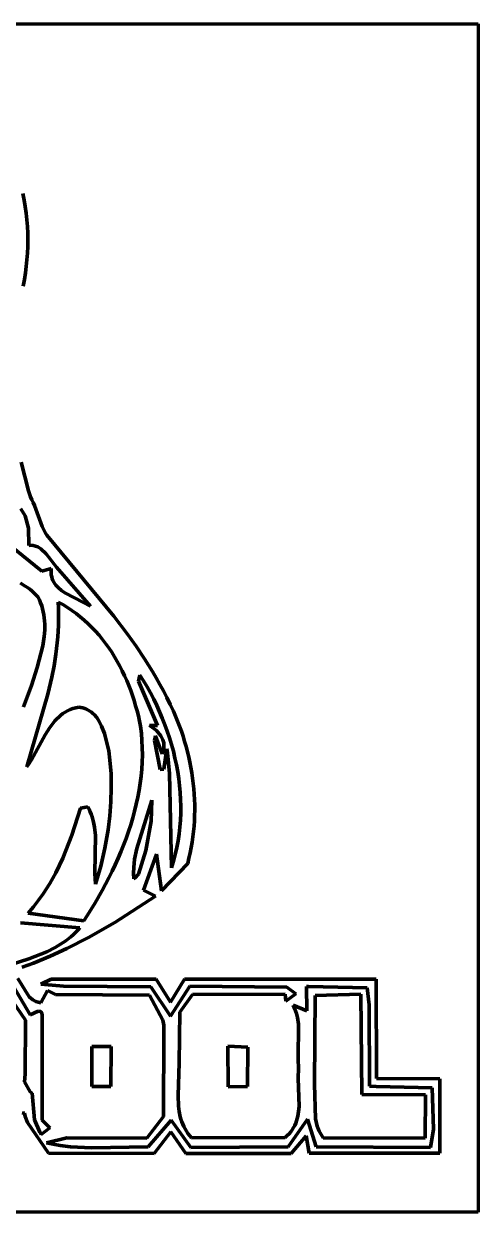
# Model space of a CAD drawing. Header units: millimetres. Extents: x 0 to 3.14, y 0 to 3.1.
# Drawn here: x 1.955 to 3.139, y 0 to 3.097 of the extents above; entities that cross this region are included whole.
import ezdxf

# ---------------------------------------------------------------- set-up
doc = ezdxf.new("R2010")
doc.units = ezdxf.units.MM
doc.layers.add('color#000000ff', color=7, linetype='CONTINUOUS', lineweight=100)
doc.layers.add('color#ffffffff', color=7, linetype='CONTINUOUS', lineweight=100)

msp = doc.modelspace()

# ---------------------------------------------------------------- linework, layer by layer
at = {"layer": 'color#000000ff'}
for p, q in [((1.9523, 2.6548), (1.9557, 2.6378)), ((1.9557, 2.6378), (1.9586, 2.6207)), ((1.9586, 2.6207), (1.9609, 2.6036)), ((1.9609, 2.6036), (1.9627, 2.5864)), ((1.9627, 2.5864), (1.964, 2.5691)), ((1.964, 2.5691), (1.9648, 2.5518)), ((1.9648, 2.5518), (1.9651, 2.5344)), ((1.9648, 2.5171), (1.9641, 2.4997)), ((1.9651, 2.5344), (1.9648, 2.5171)), ((1.9629, 2.4823), (1.9612, 2.465)), ((1.9641, 2.4997), (1.9629, 2.4823)), ((1.9591, 2.4478), (1.9565, 2.4305)), ((1.9612, 2.465), (1.9591, 2.4478)), ((1.9565, 2.4305), (1.9534, 2.4134)), ((1.9481, 1.9543), (1.9669, 1.8802)), ((1.9669, 1.8802), (1.9725, 1.8645)), ((1.9725, 1.8645), (1.9757, 1.8568)), ((1.9581, 1.8151), (1.9474, 1.833)), ((1.9757, 1.8568), (1.9792, 1.8494)), ((1.9792, 1.8494), (1.983, 1.8421)), ((1.983, 1.8421), (2.0025, 1.7874)), ((1.967, 1.7825), (1.9581, 1.8151)), ((1.9681, 1.7378), (1.967, 1.7825)), ((2.0025, 1.7874), (2.0115, 1.7694)), ((2.0115, 1.7694), (2.0151, 1.7647)), ((1.8865, 1.7632), (2.0015, 1.671)), ((1.9718, 1.738), (1.9681, 1.7378)), ((1.9787, 1.7376), (1.9718, 1.738)), ((1.9852, 1.7362), (1.9787, 1.7376)), ((1.9911, 1.734), (1.9852, 1.7362)), ((2.0151, 1.7647), (2.1895, 1.5536)), ((1.9992, 1.7292), (1.9911, 1.734)), ((2.0133, 1.7157), (1.9992, 1.7292)), ((2.0398, 1.6812), (2.0133, 1.7157)), ((2.0015, 1.671), (2.0262, 1.6778)), ((2.0262, 1.6778), (2.0257, 1.6719)), ((2.1281, 1.5793), (2.0398, 1.6812)), ((2.0257, 1.6719), (2.0258, 1.6662)), ((2.0258, 1.6662), (2.0264, 1.6609)), ((2.0264, 1.6609), (2.0274, 1.6558)), ((2.0274, 1.6558), (2.0288, 1.6509)), ((2.0288, 1.6509), (2.0307, 1.6464)), ((2.0307, 1.6464), (2.033, 1.642)), ((2.033, 1.642), (2.0356, 1.6379)), ((1.9584, 1.6318), (1.946, 1.639)), ((1.9644, 1.6278), (1.9584, 1.6318)), ((1.9702, 1.6235), (1.9644, 1.6278)), ((1.9758, 1.619), (1.9702, 1.6235)), ((1.9812, 1.6142), (1.9758, 1.619)), ((1.9865, 1.6091), (1.9812, 1.6142)), ((2.0356, 1.6379), (2.0386, 1.634)), ((2.0386, 1.634), (2.0419, 1.6303)), ((2.0419, 1.6303), (2.0455, 1.6268)), ((2.0455, 1.6268), (2.0533, 1.6202)), ((2.0533, 1.6202), (2.062, 1.6143)), ((2.062, 1.6143), (2.1104, 1.5891)), ((1.9915, 1.6036), (1.9865, 1.6091)), ((1.9953, 1.596), (1.9915, 1.6036)), ((1.9985, 1.5883), (1.9953, 1.596)), ((2.0013, 1.5806), (1.9985, 1.5883)), ((2.0036, 1.5727), (2.0013, 1.5806)), ((2.044, 1.5901), (2.0449, 1.5749)), ((2.0563, 1.5834), (2.044, 1.5901)), ((2.0683, 1.5762), (2.0563, 1.5834)), ((2.1104, 1.5891), (2.1281, 1.5793)), ((2.0056, 1.5649), (2.0036, 1.5727)), ((2.0071, 1.5569), (2.0056, 1.5649)), ((2.0082, 1.5489), (2.0071, 1.5569)), ((2.0089, 1.5409), (2.0082, 1.5489)), ((2.0449, 1.5749), (2.0453, 1.5596)), ((2.0453, 1.5596), (2.0453, 1.5444)), ((2.0799, 1.5685), (2.0683, 1.5762)), ((2.0911, 1.5604), (2.0799, 1.5685)), ((2.1019, 1.5519), (2.0911, 1.5604)), ((2.1124, 1.543), (2.1019, 1.5519)), ((2.1895, 1.5536), (2.2248, 1.5068)), ((2.0093, 1.5329), (2.0089, 1.5409)), ((2.0092, 1.5167), (2.0093, 1.5329)), ((2.045, 1.5293), (2.0443, 1.5142)), ((2.0453, 1.5444), (2.045, 1.5293)), ((2.1226, 1.5337), (2.1124, 1.543)), ((2.1324, 1.524), (2.1226, 1.5337)), ((2.1418, 1.514), (2.1324, 1.524)), ((2.0041, 1.4759), (2.0079, 1.5004)), ((2.0079, 1.5004), (2.0092, 1.5167)), ((2.0432, 1.4991), (2.0419, 1.484)), ((2.0443, 1.5142), (2.0432, 1.4991)), ((2.1509, 1.5036), (2.1418, 1.514)), ((2.1596, 1.4929), (2.1509, 1.5036)), ((2.168, 1.482), (2.1596, 1.4929)), ((2.2248, 1.5068), (2.2475, 1.4749)), ((1.9896, 1.4193), (2.0041, 1.4759)), ((2.0419, 1.484), (2.0382, 1.4541)), ((2.176, 1.4707), (2.168, 1.482)), ((2.1837, 1.4592), (2.176, 1.4707)), ((2.1911, 1.4474), (2.1837, 1.4592)), ((2.2475, 1.4749), (2.2692, 1.4425)), ((2.0382, 1.4541), (2.0335, 1.4243)), ((2.1981, 1.4354), (2.1911, 1.4474)), ((2.2048, 1.4232), (2.1981, 1.4354)), ((2.2692, 1.4425), (2.2797, 1.4261)), ((2.2797, 1.4261), (2.2899, 1.4095)), ((1.9751, 1.3726), (1.9896, 1.4193)), ((2.0278, 1.3946), (2.0177, 1.3503)), ((2.0335, 1.4243), (2.0278, 1.3946)), ((2.2111, 1.4108), (2.2048, 1.4232)), ((2.2171, 1.3982), (2.2111, 1.4108)), ((2.2228, 1.3855), (2.2171, 1.3982)), ((2.2575, 1.3998), (2.2539, 1.3841)), ((2.267, 1.3846), (2.2575, 1.3998)), ((2.2899, 1.4095), (2.2998, 1.3927)), ((1.9535, 1.3169), (1.9751, 1.3726)), ((2.2281, 1.3726), (2.2228, 1.3855)), ((2.2332, 1.3596), (2.2281, 1.3726)), ((2.2539, 1.3841), (2.303, 1.2685)), ((2.2761, 1.3691), (2.267, 1.3846)), ((2.2848, 1.3533), (2.2761, 1.3691)), ((2.2998, 1.3927), (2.3094, 1.3757)), ((2.3094, 1.3757), (2.3187, 1.3585)), ((2.0177, 1.3503), (1.963, 1.161)), ((2.2378, 1.3465), (2.2332, 1.3596)), ((2.2422, 1.3333), (2.2378, 1.3465)), ((2.2462, 1.32), (2.2422, 1.3333)), ((2.2932, 1.3372), (2.2848, 1.3533)), ((2.3011, 1.3209), (2.2932, 1.3372)), ((2.3187, 1.3585), (2.3276, 1.3411)), ((2.3276, 1.3411), (2.3362, 1.3234)), ((2.0567, 1.2995), (2.0626, 1.3034)), ((2.0626, 1.3034), (2.0689, 1.3069)), ((2.0689, 1.3069), (2.0755, 1.31)), ((2.0755, 1.31), (2.0825, 1.3126)), ((2.0825, 1.3126), (2.0899, 1.3148)), ((2.0899, 1.3148), (2.0978, 1.3164)), ((2.0978, 1.3164), (2.1033, 1.3156)), ((2.1033, 1.3156), (2.1086, 1.3145)), ((2.1086, 1.3145), (2.1135, 1.3129)), ((2.1135, 1.3129), (2.1183, 1.311)), ((2.1183, 1.311), (2.1227, 1.3087)), ((2.1227, 1.3087), (2.1269, 1.3062)), ((2.1269, 1.3062), (2.1309, 1.3033)), ((2.1309, 1.3033), (2.1347, 1.3001)), ((2.2499, 1.3067), (2.2462, 1.32)), ((2.2533, 1.2933), (2.2499, 1.3067)), ((2.3086, 1.3043), (2.3011, 1.3209)), ((2.3157, 1.2876), (2.3086, 1.3043)), ((2.3362, 1.3234), (2.3444, 1.3055)), ((2.3444, 1.3055), (2.3554, 1.2798)), ((2.0225, 1.2632), (2.0311, 1.2749)), ((2.0311, 1.2749), (2.0357, 1.2804)), ((2.0357, 1.2804), (2.0406, 1.2857)), ((2.0406, 1.2857), (2.0457, 1.2906)), ((2.0457, 1.2906), (2.051, 1.2952)), ((2.051, 1.2952), (2.0567, 1.2995)), ((2.1347, 1.3001), (2.1382, 1.2967)), ((2.1382, 1.2967), (2.1446, 1.2892)), ((2.1446, 1.2892), (2.1503, 1.2808)), ((2.1503, 1.2808), (2.1575, 1.267)), ((2.2564, 1.2799), (2.2533, 1.2933)), ((2.2591, 1.2665), (2.2564, 1.2799)), ((2.3224, 1.2706), (2.3157, 1.2876)), ((2.3286, 1.2535), (2.3224, 1.2706)), ((2.3554, 1.2798), (2.3653, 1.2535)), ((1.9749, 1.1787), (2.0107, 1.2443)), ((2.0107, 1.2443), (2.0225, 1.2632)), ((2.1575, 1.267), (2.165, 1.2472)), ((2.165, 1.2472), (2.1763, 1.2026)), ((2.2613, 1.2478), (2.2591, 1.2665)), ((2.2627, 1.2291), (2.2613, 1.2478)), ((2.303, 1.2685), (2.2819, 1.2686)), ((2.2819, 1.2686), (2.3001, 1.2552)), ((2.2977, 1.2414), (2.2956, 1.229)), ((2.3152, 1.1945), (2.2977, 1.2414)), ((2.3001, 1.2552), (2.312, 1.2417)), ((2.312, 1.2417), (2.3172, 1.2314)), ((2.3343, 1.2362), (2.3286, 1.2535)), ((2.3653, 1.2535), (2.3697, 1.2403)), ((2.3697, 1.2403), (2.3739, 1.2269)), ((2.2635, 1.2104), (2.2627, 1.2291)), ((2.2636, 1.1918), (2.2635, 1.2104)), ((2.2956, 1.229), (2.3103, 1.1538)), ((2.3172, 1.2314), (2.3194, 1.2231)), ((2.3192, 1.2079), (2.3177, 1.2014)), ((2.3199, 1.2142), (2.3192, 1.2079)), ((2.3194, 1.2231), (2.3199, 1.2142)), ((2.3396, 1.2188), (2.3343, 1.2362)), ((2.3444, 1.2012), (2.3396, 1.2188)), ((2.3739, 1.2269), (2.3778, 1.2135)), ((2.3778, 1.2135), (2.3814, 1.1999)), ((1.9671, 1.1667), (1.9749, 1.1787)), ((2.1763, 1.2026), (2.1792, 1.1785)), ((2.1792, 1.1785), (2.182, 1.1422)), ((2.2631, 1.1733), (2.2636, 1.1918)), ((2.3177, 1.2014), (2.3152, 1.1945)), ((2.3193, 1.1545), (2.3272, 1.2074)), ((2.3272, 1.2074), (2.3289, 1.1968)), ((2.3289, 1.1968), (2.3348, 1.1437)), ((2.3487, 1.1835), (2.3444, 1.2012)), ((2.3525, 1.1657), (2.3487, 1.1835)), ((2.3814, 1.1999), (2.3847, 1.1863)), ((2.3847, 1.1863), (2.3877, 1.1726)), ((1.963, 1.161), (1.9671, 1.1667)), ((2.2603, 1.1364), (2.262, 1.1548)), ((2.262, 1.1548), (2.2631, 1.1733)), ((2.3103, 1.1538), (2.3193, 1.1545)), ((2.3557, 1.1479), (2.3525, 1.1657)), ((2.3584, 1.1299), (2.3557, 1.1479)), ((2.3877, 1.1726), (2.3903, 1.1589)), ((2.3903, 1.1589), (2.3927, 1.1451)), ((2.182, 1.1422), (2.1828, 1.1058)), ((2.2551, 1.0997), (2.258, 1.118)), ((2.258, 1.118), (2.2603, 1.1364)), ((2.3348, 1.1437), (2.3395, 0.8979)), ((2.3606, 1.1119), (2.3584, 1.1299)), ((2.3927, 1.1451), (2.3947, 1.1313)), ((2.3947, 1.1313), (2.3964, 1.1174)), ((2.3964, 1.1174), (2.3978, 1.1035)), ((2.1828, 1.1058), (2.1818, 1.0694)), ((2.2518, 1.0815), (2.2551, 1.0997)), ((2.3622, 1.0939), (2.3606, 1.1119)), ((2.3632, 1.0759), (2.3622, 1.0939)), ((2.3978, 1.1035), (2.3989, 1.0895)), ((2.3989, 1.0895), (2.3996, 1.0756)), ((2.1029, 1.0534), (2.0801, 0.9824)), ((2.1217, 1.0566), (2.1029, 1.0534)), ((2.125, 1.0501), (2.1217, 1.0566)), ((2.1818, 1.0694), (2.179, 1.033)), ((2.2434, 1.0454), (2.2479, 1.0634)), ((2.2479, 1.0634), (2.2518, 1.0815)), ((2.2885, 1.0741), (2.2492, 0.9483)), ((2.2869, 1.0192), (2.2885, 1.0741)), ((2.3637, 1.0578), (2.3632, 1.0759)), ((2.3636, 1.0398), (2.3637, 1.0578)), ((2.3996, 1.0756), (2.4, 1.0616)), ((2.4, 1.0616), (2.4001, 1.0476)), ((2.128, 1.0436), (2.125, 1.0501)), ((2.1306, 1.037), (2.128, 1.0436)), ((2.1329, 1.0303), (2.1306, 1.037)), ((2.1366, 1.0168), (2.1329, 1.0303)), ((2.179, 1.033), (2.1745, 0.9968)), ((2.2332, 1.0097), (2.2386, 1.0275)), ((2.2386, 1.0275), (2.2434, 1.0454)), ((2.3628, 1.0218), (2.3636, 1.0398)), ((2.3998, 1.0337), (2.3992, 1.0197)), ((2.4001, 1.0476), (2.3998, 1.0337)), ((2.1391, 1.0031), (2.1366, 1.0168)), ((2.1413, 0.9822), (2.1391, 1.0031)), ((2.1745, 0.9968), (2.1662, 0.9489)), ((2.2212, 0.9744), (2.2274, 0.992)), ((2.2274, 0.992), (2.2332, 1.0097)), ((2.2724, 0.9424), (2.2869, 1.0192)), ((2.3594, 0.9859), (2.3614, 1.0038)), ((2.3614, 1.0038), (2.3628, 1.0218)), ((2.397, 0.9919), (2.3953, 0.978)), ((2.3983, 1.0058), (2.397, 0.9919)), ((2.3992, 1.0197), (2.3983, 1.0058)), ((2.0801, 0.9824), (2.0564, 0.9231)), ((2.1401, 0.8829), (2.1413, 0.9822)), ((2.2146, 0.957), (2.2212, 0.9744)), ((2.3535, 0.9503), (2.3568, 0.9681)), ((2.3568, 0.9681), (2.3594, 0.9859)), ((2.3933, 0.9641), (2.391, 0.9503)), ((2.3953, 0.978), (2.3933, 0.9641)), ((2.1662, 0.9489), (2.1551, 0.9015)), ((2.2003, 0.9224), (2.2077, 0.9396)), ((2.2077, 0.9396), (2.2146, 0.957)), ((2.2492, 0.9483), (2.2436, 0.9198)), ((2.2532, 0.8812), (2.2724, 0.9424)), ((2.3003, 0.933), (2.2666, 0.8397)), ((2.3138, 0.8373), (2.3003, 0.933)), ((2.3449, 0.9152), (2.3495, 0.9327)), ((2.3495, 0.9327), (2.3535, 0.9503)), ((2.3883, 0.9365), (2.3852, 0.9229)), ((2.391, 0.9503), (2.3883, 0.9365)), ((2.0564, 0.9231), (2.0379, 0.8849)), ((2.1551, 0.9015), (2.1417, 0.855)), ((2.1846, 0.8885), (2.1926, 0.9054)), ((2.1926, 0.9054), (2.2003, 0.9224)), ((2.2436, 0.9198), (2.2413, 0.8981)), ((2.3818, 0.9092), (2.3138, 0.8373)), ((2.3395, 0.8979), (2.3449, 0.9152)), ((2.3852, 0.9229), (2.3818, 0.9092)), ((2.0379, 0.8849), (2.0224, 0.8571)), ((2.1417, 0.855), (2.1401, 0.8829)), ((2.1588, 0.8387), (2.1763, 0.8717)), ((2.1763, 0.8717), (2.1846, 0.8885)), ((2.2413, 0.8981), (2.2409, 0.8835)), ((2.2409, 0.8835), (2.2415, 0.8688)), ((2.2415, 0.8688), (2.2438, 0.8707)), ((2.2438, 0.8707), (2.2532, 0.8812)), ((2.0224, 0.8571), (2.0053, 0.8302)), ((2.1404, 0.8063), (2.1588, 0.8387)), ((2.2666, 0.8397), (2.2983, 0.8235)), ((1.993, 0.8129), (1.9799, 0.796)), ((2.0053, 0.8302), (1.993, 0.8129)), ((2.1211, 0.7746), (2.1404, 0.8063)), ((2.2983, 0.8235), (2.1918, 0.7553)), ((1.9799, 0.796), (1.966, 0.7796)), ((1.966, 0.7796), (2.1112, 0.7591)), ((2.1112, 0.7591), (2.1211, 0.7746)), ((2.1011, 0.7413), (1.9458, 0.7546)), ((2.1918, 0.7553), (2.1231, 0.7161)), ((2.0643, 0.7074), (2.0773, 0.7176)), ((2.1231, 0.7161), (2.0668, 0.6873)), ((2.0773, 0.7176), (2.0835, 0.7231)), ((2.0835, 0.7231), (2.0896, 0.7289)), ((2.0896, 0.7289), (2.0954, 0.7349)), ((2.0954, 0.7349), (2.1011, 0.7413)), ((2.0144, 0.6787), (2.0365, 0.6898)), ((2.0668, 0.6873), (2.0238, 0.6675)), ((2.0365, 0.6898), (2.0507, 0.6982)), ((2.0507, 0.6982), (2.0643, 0.7074)), ((1.8887, 0.6353), (1.9679, 0.6605)), ((1.9679, 0.6605), (2.0144, 0.6787)), ((2.0238, 0.6675), (1.98, 0.6494)), ((1.98, 0.6494), (1.9503, 0.6383)), ((1.939, 0.609), (1.9687, 0.561)), ((1.9992, 0.5946), (2.0262, 0.6075)), ((2.009, 0.5933), (1.9992, 0.5946)), ((2.0582, 0.5891), (2.009, 0.5933)), ((2.0262, 0.6075), (2.3, 0.6072)), ((2.2856, 0.5877), (2.0582, 0.5891)), ((2.3, 0.6072), (2.3371, 0.5471)), ((2.3872, 0.5894), (2.3367, 0.5108)), ((2.3371, 0.5471), (2.3738, 0.607)), ((2.3738, 0.607), (2.873, 0.6074)), ((2.6402, 0.5865), (2.3872, 0.5894)), ((2.873, 0.6074), (2.8739, 0.3488)), ((1.9143, 0.5668), (1.959, 0.5008)), ((1.9714, 0.514), (1.9277, 0.5879)), ((1.9687, 0.561), (1.9781, 0.5534)), ((1.9992, 0.5459), (2.0164, 0.5777)), ((2.0164, 0.5777), (2.037, 0.5676)), ((2.037, 0.5676), (2.2825, 0.5658)), ((2.2825, 0.5658), (2.3169, 0.5009)), ((2.3367, 0.5108), (2.2856, 0.5877)), ((2.3612, 0.5216), (2.3941, 0.5672)), ((2.3941, 0.5672), (2.6354, 0.5686)), ((2.6354, 0.5686), (2.6376, 0.5498)), ((2.6376, 0.5498), (2.6636, 0.5692)), ((2.6636, 0.5692), (2.6402, 0.5865)), ((2.6965, 0.5881), (2.691, 0.5883)), ((2.691, 0.5883), (2.6919, 0.5249)), ((2.8495, 0.5844), (2.6965, 0.5881)), ((2.7123, 0.3336), (2.7139, 0.5647)), ((2.7139, 0.5647), (2.8326, 0.5682)), ((2.8326, 0.5682), (2.8357, 0.3068)), ((2.8543, 0.5405), (2.8495, 0.5844)), ((1.9781, 0.5534), (1.9864, 0.5491)), ((1.9864, 0.5491), (1.9925, 0.5471)), ((1.9925, 0.5471), (1.9992, 0.5459)), ((2.6919, 0.5249), (2.6564, 0.5396)), ((2.6564, 0.5396), (2.6612, 0.529)), ((2.6612, 0.529), (2.665, 0.5182)), ((2.8556, 0.3283), (2.8543, 0.5405)), ((1.959, 0.5008), (1.9579, 0.3599)), ((1.9922, 0.5244), (1.9714, 0.514)), ((1.9979, 0.5232), (1.9922, 0.5244)), ((2.0005, 0.5207), (1.9979, 0.5232)), ((2.0017, 0.5181), (2.0005, 0.5207)), ((2.0024, 0.5146), (2.0017, 0.5181)), ((2.0023, 0.2401), (2.0024, 0.5146)), ((2.3169, 0.5009), (2.3196, 0.4873)), ((2.3592, 0.3892), (2.3612, 0.5216)), ((2.665, 0.5182), (2.6677, 0.5072)), ((2.6677, 0.5072), (2.6703, 0.4905)), ((2.3196, 0.473), (2.3184, 0.2493)), ((2.3196, 0.4873), (2.3199, 0.4767)), ((2.3199, 0.4767), (2.3196, 0.473)), ((2.6703, 0.4905), (2.6696, 0.3984)), ((2.1323, 0.4318), (2.1322, 0.3279)), ((2.1827, 0.4323), (2.1323, 0.4318)), ((2.1814, 0.3274), (2.1827, 0.4323)), ((2.4861, 0.4331), (2.4873, 0.327)), ((2.5382, 0.4298), (2.4861, 0.4331)), ((2.5378, 0.3278), (2.5382, 0.4298)), ((2.3573, 0.3042), (2.3592, 0.3892)), ((2.6696, 0.3984), (2.6703, 0.3756)), ((2.6703, 0.3756), (2.6698, 0.3496)), ((1.9579, 0.3599), (1.9565, 0.3401)), ((2.6698, 0.3496), (2.6719, 0.2758)), ((2.8739, 0.3488), (3.0389, 0.3475)), ((3.0389, 0.3475), (3.0385, 0.1535)), ((1.9565, 0.3401), (1.9716, 0.3138)), ((1.9716, 0.3138), (1.9762, 0.31)), ((1.9762, 0.31), (1.9826, 0.241)), ((2.1322, 0.3279), (2.1814, 0.3274)), ((2.4873, 0.327), (2.5378, 0.3278)), ((2.7151, 0.2438), (2.7123, 0.3336)), ((2.8725, 0.3279), (2.8556, 0.3283)), ((3.0188, 0.3244), (2.8725, 0.3279)), ((3.0225, 0.2168), (3.0188, 0.3244)), ((2.3582, 0.2762), (2.3573, 0.3042)), ((2.8357, 0.3068), (3.0014, 0.3058)), ((3.0014, 0.3058), (3.0008, 0.1929)), ((1.9566, 0.2583), (1.9505, 0.2592)), ((1.9587, 0.2499), (1.9566, 0.2583)), ((1.9646, 0.2341), (1.9587, 0.2499)), ((2.3184, 0.2493), (2.2754, 0.1928)), ((2.3598, 0.2625), (2.3582, 0.2762)), ((2.3625, 0.249), (2.3598, 0.2625)), ((2.3642, 0.2425), (2.3625, 0.249)), ((2.6688, 0.2502), (2.6673, 0.244)), ((2.6709, 0.2629), (2.6688, 0.2502)), ((2.6719, 0.2758), (2.6709, 0.2629)), ((2.0195, 0.1539), (1.9646, 0.2341)), ((1.9826, 0.241), (1.9961, 0.2089)), ((2.0003, 0.2022), (2.0222, 0.22)), ((2.0222, 0.22), (2.0023, 0.2401)), ((2.2789, 0.1703), (2.339, 0.24)), ((2.339, 0.24), (2.3896, 0.1688)), ((2.3663, 0.236), (2.3642, 0.2425)), ((2.3688, 0.2296), (2.3663, 0.236)), ((2.3716, 0.2233), (2.3688, 0.2296)), ((2.3748, 0.2171), (2.3716, 0.2233)), ((2.3784, 0.211), (2.3748, 0.2171)), ((2.6435, 0.1702), (2.6944, 0.2428)), ((2.6577, 0.2206), (2.6542, 0.2151)), ((2.6607, 0.2263), (2.6577, 0.2206)), ((2.6632, 0.232), (2.6607, 0.2263)), ((2.6654, 0.238), (2.6632, 0.232)), ((2.6673, 0.244), (2.6654, 0.238)), ((2.6944, 0.2428), (2.7165, 0.1706)), ((2.7195, 0.2247), (2.7151, 0.2438)), ((2.7246, 0.2111), (2.7195, 0.2247)), ((1.9961, 0.2089), (2.0003, 0.2022)), ((2.0671, 0.1937), (2.0135, 0.1812)), ((2.2754, 0.1928), (2.0671, 0.1937)), ((2.338, 0.2098), (2.2944, 0.1529)), ((2.3773, 0.1527), (2.338, 0.2098)), ((2.3825, 0.2051), (2.3784, 0.211)), ((2.387, 0.1993), (2.3825, 0.2051)), ((2.3921, 0.1937), (2.387, 0.1993)), ((2.6355, 0.1949), (2.3921, 0.1937)), ((2.641, 0.1997), (2.6355, 0.1949)), ((2.6459, 0.2046), (2.641, 0.1997)), ((2.6503, 0.2098), (2.6459, 0.2046)), ((2.6542, 0.2151), (2.6503, 0.2098)), ((2.6902, 0.1994), (2.6514, 0.1532)), ((2.6986, 0.1542), (2.6902, 0.1994)), ((2.7292, 0.2024), (2.7246, 0.2111)), ((2.7347, 0.1942), (2.7292, 0.2024)), ((3.0008, 0.1929), (2.7347, 0.1942)), ((3.0147, 0.1691), (3.0225, 0.2168)), ((2.0135, 0.1812), (2.0312, 0.177)), ((2.0312, 0.177), (2.0492, 0.1737)), ((2.0492, 0.1737), (2.0763, 0.1704)), ((2.0763, 0.1704), (2.1313, 0.1682)), ((2.1313, 0.1682), (2.2789, 0.1703)), ((2.3896, 0.1688), (2.6435, 0.1702)), ((2.7165, 0.1706), (3.0147, 0.1691)), ((2.2944, 0.1529), (2.0195, 0.1539)), ((2.6514, 0.1532), (2.3773, 0.1527)), ((3.0385, 0.1535), (2.6986, 0.1542))]:
    msp.add_line(p, q, dxfattribs=at)
at = {"layer": 'color#ffffffff'}
for p, q in [((0, 3.0972), (3.1389, 3.0972)), ((3.1389, 3.0972), (3.1389, 0)), ((1.9557, 2.6378), (1.9523, 2.6548)), ((1.9586, 2.6207), (1.9557, 2.6378)), ((1.9609, 2.6036), (1.9586, 2.6207)), ((1.9627, 2.5864), (1.9609, 2.6036)), ((1.964, 2.5691), (1.9627, 2.5864)), ((1.9648, 2.5518), (1.964, 2.5691)), ((1.9651, 2.5344), (1.9648, 2.5518)), ((1.9641, 2.4997), (1.9648, 2.5171)), ((1.9648, 2.5171), (1.9651, 2.5344)), ((1.9612, 2.465), (1.9629, 2.4823)), ((1.9629, 2.4823), (1.9641, 2.4997)), ((1.9565, 2.4305), (1.9591, 2.4478)), ((1.9591, 2.4478), (1.9612, 2.465)), ((1.9534, 2.4134), (1.9565, 2.4305)), ((1.9669, 1.8802), (1.9481, 1.9543)), ((1.9725, 1.8645), (1.9669, 1.8802)), ((1.9757, 1.8568), (1.9725, 1.8645)), ((1.9474, 1.833), (1.9581, 1.8151)), ((1.9792, 1.8494), (1.9757, 1.8568)), ((1.983, 1.8421), (1.9792, 1.8494)), ((2.0025, 1.7874), (1.983, 1.8421)), ((1.9581, 1.8151), (1.967, 1.7825)), ((1.967, 1.7825), (1.9681, 1.7378)), ((2.0115, 1.7694), (2.0025, 1.7874)), ((2.0151, 1.7647), (2.0115, 1.7694)), ((2.0015, 1.671), (1.8865, 1.7632)), ((1.9681, 1.7378), (1.9718, 1.738)), ((1.9718, 1.738), (1.9787, 1.7376)), ((1.9787, 1.7376), (1.9852, 1.7362)), ((1.9852, 1.7362), (1.9911, 1.734)), ((2.1895, 1.5536), (2.0151, 1.7647)), ((1.9911, 1.734), (1.9992, 1.7292)), ((1.9992, 1.7292), (2.0133, 1.7157)), ((2.0133, 1.7157), (2.0398, 1.6812)), ((2.0262, 1.6778), (2.0015, 1.671)), ((2.0257, 1.6719), (2.0262, 1.6778)), ((2.0398, 1.6812), (2.1281, 1.5793)), ((2.0258, 1.6662), (2.0257, 1.6719)), ((2.0264, 1.6609), (2.0258, 1.6662)), ((2.0274, 1.6558), (2.0264, 1.6609)), ((2.0288, 1.6509), (2.0274, 1.6558)), ((2.0307, 1.6464), (2.0288, 1.6509)), ((2.033, 1.642), (2.0307, 1.6464)), ((2.0356, 1.6379), (2.033, 1.642)), ((1.946, 1.639), (1.9584, 1.6318)), ((1.9584, 1.6318), (1.9644, 1.6278)), ((1.9644, 1.6278), (1.9702, 1.6235)), ((1.9702, 1.6235), (1.9758, 1.619)), ((1.9758, 1.619), (1.9812, 1.6142)), ((1.9812, 1.6142), (1.9865, 1.6091)), ((2.0386, 1.634), (2.0356, 1.6379)), ((2.0419, 1.6303), (2.0386, 1.634)), ((2.0455, 1.6268), (2.0419, 1.6303)), ((2.0533, 1.6202), (2.0455, 1.6268)), ((2.062, 1.6143), (2.0533, 1.6202)), ((2.1104, 1.5891), (2.062, 1.6143)), ((1.9865, 1.6091), (1.9915, 1.6036)), ((1.9915, 1.6036), (1.9953, 1.596)), ((1.9953, 1.596), (1.9985, 1.5883)), ((1.9985, 1.5883), (2.0013, 1.5806)), ((2.0013, 1.5806), (2.0036, 1.5727)), ((2.044, 1.5901), (2.0563, 1.5834)), ((2.0449, 1.5749), (2.044, 1.5901)), ((2.0563, 1.5834), (2.0683, 1.5762)), ((2.1281, 1.5793), (2.1104, 1.5891)), ((2.0036, 1.5727), (2.0056, 1.5649)), ((2.0056, 1.5649), (2.0071, 1.5569)), ((2.0071, 1.5569), (2.0082, 1.5489)), ((2.0082, 1.5489), (2.0089, 1.5409)), ((2.0453, 1.5596), (2.0449, 1.5749)), ((2.0453, 1.5444), (2.0453, 1.5596)), ((2.0683, 1.5762), (2.0799, 1.5685)), ((2.0799, 1.5685), (2.0911, 1.5604)), ((2.0911, 1.5604), (2.1019, 1.5519)), ((2.1019, 1.5519), (2.1124, 1.543)), ((2.2248, 1.5068), (2.1895, 1.5536)), ((2.0089, 1.5409), (2.0093, 1.5329)), ((2.0093, 1.5329), (2.0092, 1.5167)), ((2.0443, 1.5142), (2.045, 1.5293)), ((2.045, 1.5293), (2.0453, 1.5444)), ((2.1124, 1.543), (2.1226, 1.5337)), ((2.1226, 1.5337), (2.1324, 1.524)), ((2.1324, 1.524), (2.1418, 1.514)), ((2.0079, 1.5004), (2.0041, 1.4759)), ((2.0092, 1.5167), (2.0079, 1.5004)), ((2.0419, 1.484), (2.0432, 1.4991)), ((2.0432, 1.4991), (2.0443, 1.5142)), ((2.1418, 1.514), (2.1509, 1.5036)), ((2.1509, 1.5036), (2.1596, 1.4929)), ((2.1596, 1.4929), (2.168, 1.482)), ((2.2475, 1.4749), (2.2248, 1.5068)), ((2.0041, 1.4759), (1.9896, 1.4193)), ((2.0382, 1.4541), (2.0419, 1.484)), ((2.168, 1.482), (2.176, 1.4707)), ((2.176, 1.4707), (2.1837, 1.4592)), ((2.1837, 1.4592), (2.1911, 1.4474)), ((2.2692, 1.4425), (2.2475, 1.4749)), ((2.0335, 1.4243), (2.0382, 1.4541)), ((2.1911, 1.4474), (2.1981, 1.4354)), ((2.1981, 1.4354), (2.2048, 1.4232)), ((2.2797, 1.4261), (2.2692, 1.4425)), ((2.2899, 1.4095), (2.2797, 1.4261)), ((1.9896, 1.4193), (1.9751, 1.3726)), ((2.0177, 1.3503), (2.0278, 1.3946)), ((2.0278, 1.3946), (2.0335, 1.4243)), ((2.2048, 1.4232), (2.2111, 1.4108)), ((2.2111, 1.4108), (2.2171, 1.3982)), ((2.2171, 1.3982), (2.2228, 1.3855)), ((2.2539, 1.3841), (2.2575, 1.3998)), ((2.2575, 1.3998), (2.267, 1.3846)), ((2.2998, 1.3927), (2.2899, 1.4095)), ((1.9751, 1.3726), (1.9535, 1.3169)), ((2.2228, 1.3855), (2.2281, 1.3726)), ((2.2281, 1.3726), (2.2332, 1.3596)), ((2.303, 1.2685), (2.2539, 1.3841)), ((2.267, 1.3846), (2.2761, 1.3691)), ((2.2761, 1.3691), (2.2848, 1.3533)), ((2.3094, 1.3757), (2.2998, 1.3927)), ((2.3187, 1.3585), (2.3094, 1.3757)), ((1.963, 1.161), (2.0177, 1.3503)), ((2.2332, 1.3596), (2.2378, 1.3465)), ((2.2378, 1.3465), (2.2422, 1.3333)), ((2.2422, 1.3333), (2.2462, 1.32)), ((2.2848, 1.3533), (2.2932, 1.3372)), ((2.2932, 1.3372), (2.3011, 1.3209)), ((2.3276, 1.3411), (2.3187, 1.3585)), ((2.3362, 1.3234), (2.3276, 1.3411)), ((2.0626, 1.3034), (2.0567, 1.2995)), ((2.0689, 1.3069), (2.0626, 1.3034)), ((2.0755, 1.31), (2.0689, 1.3069)), ((2.0825, 1.3126), (2.0755, 1.31)), ((2.0899, 1.3148), (2.0825, 1.3126)), ((2.0978, 1.3164), (2.0899, 1.3148)), ((2.1033, 1.3156), (2.0978, 1.3164)), ((2.1086, 1.3145), (2.1033, 1.3156)), ((2.1135, 1.3129), (2.1086, 1.3145)), ((2.1183, 1.311), (2.1135, 1.3129)), ((2.1227, 1.3087), (2.1183, 1.311)), ((2.1269, 1.3062), (2.1227, 1.3087)), ((2.1309, 1.3033), (2.1269, 1.3062)), ((2.1347, 1.3001), (2.1309, 1.3033)), ((2.2462, 1.32), (2.2499, 1.3067)), ((2.2499, 1.3067), (2.2533, 1.2933)), ((2.3011, 1.3209), (2.3086, 1.3043)), ((2.3086, 1.3043), (2.3157, 1.2876)), ((2.3444, 1.3055), (2.3362, 1.3234)), ((2.3554, 1.2798), (2.3444, 1.3055)), ((2.0311, 1.2749), (2.0225, 1.2632)), ((2.0357, 1.2804), (2.0311, 1.2749)), ((2.0406, 1.2857), (2.0357, 1.2804)), ((2.0457, 1.2906), (2.0406, 1.2857)), ((2.051, 1.2952), (2.0457, 1.2906)), ((2.0567, 1.2995), (2.051, 1.2952)), ((2.1382, 1.2967), (2.1347, 1.3001)), ((2.1446, 1.2892), (2.1382, 1.2967)), ((2.1503, 1.2808), (2.1446, 1.2892)), ((2.1575, 1.267), (2.1503, 1.2808)), ((2.2533, 1.2933), (2.2564, 1.2799)), ((2.2564, 1.2799), (2.2591, 1.2665)), ((2.3157, 1.2876), (2.3224, 1.2706)), ((2.3224, 1.2706), (2.3286, 1.2535)), ((2.3653, 1.2535), (2.3554, 1.2798)), ((2.0107, 1.2443), (1.9749, 1.1787)), ((2.0225, 1.2632), (2.0107, 1.2443)), ((2.165, 1.2472), (2.1575, 1.267)), ((2.1763, 1.2026), (2.165, 1.2472)), ((2.2591, 1.2665), (2.2613, 1.2478)), ((2.2613, 1.2478), (2.2627, 1.2291)), ((2.3001, 1.2552), (2.2819, 1.2686)), ((2.2819, 1.2686), (2.303, 1.2685)), ((2.2956, 1.229), (2.2977, 1.2414)), ((2.2977, 1.2414), (2.3152, 1.1945)), ((2.312, 1.2417), (2.3001, 1.2552)), ((2.3172, 1.2314), (2.312, 1.2417)), ((2.3286, 1.2535), (2.3343, 1.2362)), ((2.3697, 1.2403), (2.3653, 1.2535)), ((2.3739, 1.2269), (2.3697, 1.2403)), ((2.2627, 1.2291), (2.2635, 1.2104)), ((2.2635, 1.2104), (2.2636, 1.1918)), ((2.3103, 1.1538), (2.2956, 1.229)), ((2.3194, 1.2231), (2.3172, 1.2314)), ((2.3177, 1.2014), (2.3192, 1.2079)), ((2.3192, 1.2079), (2.3199, 1.2142)), ((2.3199, 1.2142), (2.3194, 1.2231)), ((2.3343, 1.2362), (2.3396, 1.2188)), ((2.3396, 1.2188), (2.3444, 1.2012)), ((2.3778, 1.2135), (2.3739, 1.2269)), ((2.3814, 1.1999), (2.3778, 1.2135)), ((1.9749, 1.1787), (1.9671, 1.1667)), ((2.1792, 1.1785), (2.1763, 1.2026)), ((2.182, 1.1422), (2.1792, 1.1785)), ((2.2636, 1.1918), (2.2631, 1.1733)), ((2.3152, 1.1945), (2.3177, 1.2014)), ((2.3272, 1.2074), (2.3193, 1.1545)), ((2.3289, 1.1968), (2.3272, 1.2074)), ((2.3348, 1.1437), (2.3289, 1.1968)), ((2.3444, 1.2012), (2.3487, 1.1835)), ((2.3487, 1.1835), (2.3525, 1.1657)), ((2.3847, 1.1863), (2.3814, 1.1999)), ((2.3877, 1.1726), (2.3847, 1.1863)), ((1.9671, 1.1667), (1.963, 1.161)), ((2.262, 1.1548), (2.2603, 1.1364)), ((2.2631, 1.1733), (2.262, 1.1548)), ((2.3193, 1.1545), (2.3103, 1.1538)), ((2.3525, 1.1657), (2.3557, 1.1479)), ((2.3557, 1.1479), (2.3584, 1.1299)), ((2.3903, 1.1589), (2.3877, 1.1726)), ((2.3927, 1.1451), (2.3903, 1.1589)), ((2.1828, 1.1058), (2.182, 1.1422)), ((2.258, 1.118), (2.2551, 1.0997)), ((2.2603, 1.1364), (2.258, 1.118)), ((2.3395, 0.8979), (2.3348, 1.1437)), ((2.3584, 1.1299), (2.3606, 1.1119)), ((2.3947, 1.1313), (2.3927, 1.1451)), ((2.3964, 1.1174), (2.3947, 1.1313)), ((2.3978, 1.1035), (2.3964, 1.1174)), ((2.1818, 1.0694), (2.1828, 1.1058)), ((2.2551, 1.0997), (2.2518, 1.0815)), ((2.3606, 1.1119), (2.3622, 1.0939)), ((2.3622, 1.0939), (2.3632, 1.0759)), ((2.3989, 1.0895), (2.3978, 1.1035)), ((2.3996, 1.0756), (2.3989, 1.0895)), ((2.0801, 0.9824), (2.1029, 1.0534)), ((2.1029, 1.0534), (2.1217, 1.0566)), ((2.1217, 1.0566), (2.125, 1.0501)), ((2.179, 1.033), (2.1818, 1.0694)), ((2.2479, 1.0634), (2.2434, 1.0454)), ((2.2518, 1.0815), (2.2479, 1.0634)), ((2.2492, 0.9483), (2.2885, 1.0741)), ((2.2885, 1.0741), (2.2869, 1.0192)), ((2.3632, 1.0759), (2.3637, 1.0578)), ((2.3637, 1.0578), (2.3636, 1.0398)), ((2.4, 1.0616), (2.3996, 1.0756)), ((2.4001, 1.0476), (2.4, 1.0616)), ((2.125, 1.0501), (2.128, 1.0436)), ((2.128, 1.0436), (2.1306, 1.037)), ((2.1306, 1.037), (2.1329, 1.0303)), ((2.1329, 1.0303), (2.1366, 1.0168)), ((2.1745, 0.9968), (2.179, 1.033)), ((2.2386, 1.0275), (2.2332, 1.0097)), ((2.2434, 1.0454), (2.2386, 1.0275)), ((2.3636, 1.0398), (2.3628, 1.0218)), ((2.3992, 1.0197), (2.3998, 1.0337)), ((2.3998, 1.0337), (2.4001, 1.0476)), ((2.1366, 1.0168), (2.1391, 1.0031)), ((2.1391, 1.0031), (2.1413, 0.9822)), ((2.1662, 0.9489), (2.1745, 0.9968)), ((2.2274, 0.992), (2.2212, 0.9744)), ((2.2332, 1.0097), (2.2274, 0.992)), ((2.2869, 1.0192), (2.2724, 0.9424)), ((2.3614, 1.0038), (2.3594, 0.9859)), ((2.3628, 1.0218), (2.3614, 1.0038)), ((2.3953, 0.978), (2.397, 0.9919)), ((2.397, 0.9919), (2.3983, 1.0058)), ((2.3983, 1.0058), (2.3992, 1.0197)), ((2.0564, 0.9231), (2.0801, 0.9824)), ((2.1413, 0.9822), (2.1401, 0.8829)), ((2.2212, 0.9744), (2.2146, 0.957)), ((2.3568, 0.9681), (2.3535, 0.9503)), ((2.3594, 0.9859), (2.3568, 0.9681)), ((2.391, 0.9503), (2.3933, 0.9641)), ((2.3933, 0.9641), (2.3953, 0.978)), ((2.1551, 0.9015), (2.1662, 0.9489)), ((2.2077, 0.9396), (2.2003, 0.9224)), ((2.2146, 0.957), (2.2077, 0.9396)), ((2.2436, 0.9198), (2.2492, 0.9483)), ((2.2724, 0.9424), (2.2532, 0.8812)), ((2.2666, 0.8397), (2.3003, 0.933)), ((2.3003, 0.933), (2.3138, 0.8373)), ((2.3495, 0.9327), (2.3449, 0.9152)), ((2.3535, 0.9503), (2.3495, 0.9327)), ((2.3852, 0.9229), (2.3883, 0.9365)), ((2.3883, 0.9365), (2.391, 0.9503)), ((2.0379, 0.8849), (2.0564, 0.9231)), ((2.1417, 0.855), (2.1551, 0.9015)), ((2.1926, 0.9054), (2.1846, 0.8885)), ((2.2003, 0.9224), (2.1926, 0.9054)), ((2.2413, 0.8981), (2.2436, 0.9198)), ((2.3138, 0.8373), (2.3818, 0.9092)), ((2.3449, 0.9152), (2.3395, 0.8979)), ((2.3818, 0.9092), (2.3852, 0.9229)), ((2.0224, 0.8571), (2.0379, 0.8849)), ((2.1401, 0.8829), (2.1417, 0.855)), ((2.1763, 0.8717), (2.1588, 0.8387)), ((2.1846, 0.8885), (2.1763, 0.8717)), ((2.2409, 0.8835), (2.2413, 0.8981)), ((2.2415, 0.8688), (2.2409, 0.8835)), ((2.2438, 0.8707), (2.2415, 0.8688)), ((2.2532, 0.8812), (2.2438, 0.8707)), ((2.0053, 0.8302), (2.0224, 0.8571)), ((2.1588, 0.8387), (2.1404, 0.8063)), ((2.2983, 0.8235), (2.2666, 0.8397)), ((1.9799, 0.796), (1.993, 0.8129)), ((1.993, 0.8129), (2.0053, 0.8302)), ((2.1404, 0.8063), (2.1211, 0.7746)), ((2.1918, 0.7553), (2.2983, 0.8235)), ((1.966, 0.7796), (1.9799, 0.796)), ((2.1112, 0.7591), (1.966, 0.7796)), ((2.1211, 0.7746), (2.1112, 0.7591)), ((1.9458, 0.7546), (2.1011, 0.7413)), ((2.1231, 0.7161), (2.1918, 0.7553)), ((2.0773, 0.7176), (2.0643, 0.7074)), ((2.0668, 0.6873), (2.1231, 0.7161)), ((2.0835, 0.7231), (2.0773, 0.7176)), ((2.0896, 0.7289), (2.0835, 0.7231)), ((2.0954, 0.7349), (2.0896, 0.7289)), ((2.1011, 0.7413), (2.0954, 0.7349)), ((2.0365, 0.6898), (2.0144, 0.6787)), ((2.0238, 0.6675), (2.0668, 0.6873)), ((2.0507, 0.6982), (2.0365, 0.6898)), ((2.0643, 0.7074), (2.0507, 0.6982)), ((1.9679, 0.6605), (1.8887, 0.6353)), ((2.0144, 0.6787), (1.9679, 0.6605)), ((1.98, 0.6494), (2.0238, 0.6675)), ((1.9503, 0.6383), (1.98, 0.6494)), ((1.9687, 0.561), (1.939, 0.609)), ((2.0262, 0.6075), (1.9992, 0.5946)), ((1.9992, 0.5946), (2.009, 0.5933)), ((2.009, 0.5933), (2.0582, 0.5891)), ((2.3, 0.6072), (2.0262, 0.6075)), ((2.0582, 0.5891), (2.2856, 0.5877)), ((2.3371, 0.5471), (2.3, 0.6072)), ((2.3367, 0.5108), (2.3872, 0.5894)), ((2.3738, 0.607), (2.3371, 0.5471)), ((2.873, 0.6074), (2.3738, 0.607)), ((2.3872, 0.5894), (2.6402, 0.5865)), ((2.8739, 0.3488), (2.873, 0.6074)), ((1.959, 0.5008), (1.9143, 0.5668)), ((1.9277, 0.5879), (1.9714, 0.514)), ((1.9781, 0.5534), (1.9687, 0.561)), ((2.0164, 0.5777), (1.9992, 0.5459)), ((2.037, 0.5676), (2.0164, 0.5777)), ((2.2825, 0.5658), (2.037, 0.5676)), ((2.3169, 0.5009), (2.2825, 0.5658)), ((2.2856, 0.5877), (2.3367, 0.5108)), ((2.3941, 0.5672), (2.3612, 0.5216)), ((2.6354, 0.5686), (2.3941, 0.5672)), ((2.6376, 0.5498), (2.6354, 0.5686)), ((2.6636, 0.5692), (2.6376, 0.5498)), ((2.6402, 0.5865), (2.6636, 0.5692)), ((2.6919, 0.5249), (2.691, 0.5883)), ((2.691, 0.5883), (2.6965, 0.5881)), ((2.6965, 0.5881), (2.8495, 0.5844)), ((2.7139, 0.5647), (2.7123, 0.3336)), ((2.8326, 0.5682), (2.7139, 0.5647)), ((2.8357, 0.3068), (2.8326, 0.5682)), ((2.8495, 0.5844), (2.8543, 0.5405)), ((1.9864, 0.5491), (1.9781, 0.5534)), ((1.9925, 0.5471), (1.9864, 0.5491)), ((1.9992, 0.5459), (1.9925, 0.5471)), ((2.6612, 0.529), (2.6564, 0.5396)), ((2.6564, 0.5396), (2.6919, 0.5249)), ((2.665, 0.5182), (2.6612, 0.529)), ((2.8543, 0.5405), (2.8556, 0.3283)), ((1.9579, 0.3599), (1.959, 0.5008)), ((1.9714, 0.514), (1.9922, 0.5244)), ((1.9922, 0.5244), (1.9979, 0.5232)), ((1.9979, 0.5232), (2.0005, 0.5207)), ((2.0005, 0.5207), (2.0017, 0.5181)), ((2.0017, 0.5181), (2.0024, 0.5146)), ((2.0024, 0.5146), (2.0023, 0.2401)), ((2.3196, 0.4873), (2.3169, 0.5009)), ((2.3612, 0.5216), (2.3592, 0.3892)), ((2.6677, 0.5072), (2.665, 0.5182)), ((2.6703, 0.4905), (2.6677, 0.5072)), ((2.3184, 0.2493), (2.3196, 0.473)), ((2.3199, 0.4767), (2.3196, 0.4873)), ((2.3196, 0.473), (2.3199, 0.4767)), ((2.6696, 0.3984), (2.6703, 0.4905)), ((2.1322, 0.3279), (2.1323, 0.4318)), ((2.1323, 0.4318), (2.1827, 0.4323)), ((2.1827, 0.4323), (2.1814, 0.3274)), ((2.4861, 0.4331), (2.5382, 0.4298)), ((2.4873, 0.327), (2.4861, 0.4331)), ((2.5382, 0.4298), (2.5378, 0.3278)), ((2.3592, 0.3892), (2.3573, 0.3042)), ((2.6703, 0.3756), (2.6696, 0.3984)), ((2.6698, 0.3496), (2.6703, 0.3756)), ((1.9565, 0.3401), (1.9579, 0.3599)), ((2.6719, 0.2758), (2.6698, 0.3496)), ((3.0389, 0.3475), (2.8739, 0.3488)), ((3.0385, 0.1535), (3.0389, 0.3475)), ((1.9716, 0.3138), (1.9565, 0.3401)), ((1.9762, 0.31), (1.9716, 0.3138)), ((1.9826, 0.241), (1.9762, 0.31)), ((2.1814, 0.3274), (2.1322, 0.3279)), ((2.5378, 0.3278), (2.4873, 0.327)), ((2.7123, 0.3336), (2.7151, 0.2438)), ((2.8556, 0.3283), (2.8725, 0.3279)), ((2.8725, 0.3279), (3.0188, 0.3244)), ((3.0188, 0.3244), (3.0225, 0.2168)), ((2.3573, 0.3042), (2.3582, 0.2762)), ((3.0014, 0.3058), (2.8357, 0.3068)), ((3.0008, 0.1929), (3.0014, 0.3058)), ((1.9505, 0.2592), (1.9566, 0.2583)), ((1.9566, 0.2583), (1.9587, 0.2499)), ((1.9587, 0.2499), (1.9646, 0.2341)), ((2.2754, 0.1928), (2.3184, 0.2493)), ((2.3582, 0.2762), (2.3598, 0.2625)), ((2.3598, 0.2625), (2.3625, 0.249)), ((2.3625, 0.249), (2.3642, 0.2425)), ((2.6673, 0.244), (2.6688, 0.2502)), ((2.6688, 0.2502), (2.6709, 0.2629)), ((2.6709, 0.2629), (2.6719, 0.2758)), ((1.9646, 0.2341), (2.0195, 0.1539)), ((1.9961, 0.2089), (1.9826, 0.241)), ((2.0222, 0.22), (2.0003, 0.2022)), ((2.0023, 0.2401), (2.0222, 0.22)), ((2.339, 0.24), (2.2789, 0.1703)), ((2.3896, 0.1688), (2.339, 0.24)), ((2.3642, 0.2425), (2.3663, 0.236)), ((2.3663, 0.236), (2.3688, 0.2296)), ((2.3688, 0.2296), (2.3716, 0.2233)), ((2.3716, 0.2233), (2.3748, 0.2171)), ((2.3748, 0.2171), (2.3784, 0.211)), ((2.6944, 0.2428), (2.6435, 0.1702)), ((2.6542, 0.2151), (2.6577, 0.2206)), ((2.6577, 0.2206), (2.6607, 0.2263)), ((2.6607, 0.2263), (2.6632, 0.232)), ((2.6632, 0.232), (2.6654, 0.238)), ((2.6654, 0.238), (2.6673, 0.244)), ((2.7165, 0.1706), (2.6944, 0.2428)), ((2.7151, 0.2438), (2.7195, 0.2247)), ((2.7195, 0.2247), (2.7246, 0.2111)), ((2.0003, 0.2022), (1.9961, 0.2089)), ((2.0135, 0.1812), (2.0671, 0.1937)), ((2.0671, 0.1937), (2.2754, 0.1928)), ((2.2944, 0.1529), (2.338, 0.2098)), ((2.338, 0.2098), (2.3773, 0.1527)), ((2.3784, 0.211), (2.3825, 0.2051)), ((2.3825, 0.2051), (2.387, 0.1993)), ((2.387, 0.1993), (2.3921, 0.1937)), ((2.3921, 0.1937), (2.6355, 0.1949)), ((2.6355, 0.1949), (2.641, 0.1997)), ((2.641, 0.1997), (2.6459, 0.2046)), ((2.6459, 0.2046), (2.6503, 0.2098)), ((2.6503, 0.2098), (2.6542, 0.2151)), ((2.6514, 0.1532), (2.6902, 0.1994)), ((2.6902, 0.1994), (2.6986, 0.1542)), ((2.7246, 0.2111), (2.7292, 0.2024)), ((2.7292, 0.2024), (2.7347, 0.1942)), ((2.7347, 0.1942), (3.0008, 0.1929)), ((3.0225, 0.2168), (3.0147, 0.1691)), ((2.0312, 0.177), (2.0135, 0.1812)), ((2.0492, 0.1737), (2.0312, 0.177)), ((2.0763, 0.1704), (2.0492, 0.1737)), ((2.1313, 0.1682), (2.0763, 0.1704)), ((2.2789, 0.1703), (2.1313, 0.1682)), ((2.6435, 0.1702), (2.3896, 0.1688)), ((3.0147, 0.1691), (2.7165, 0.1706)), ((2.0195, 0.1539), (2.2944, 0.1529)), ((2.3773, 0.1527), (2.6514, 0.1532)), ((2.6986, 0.1542), (3.0385, 0.1535)), ((3.1389, 0), (0, 0))]:
    msp.add_line(p, q, dxfattribs=at)

doc.saveas('drawing.dxf')
